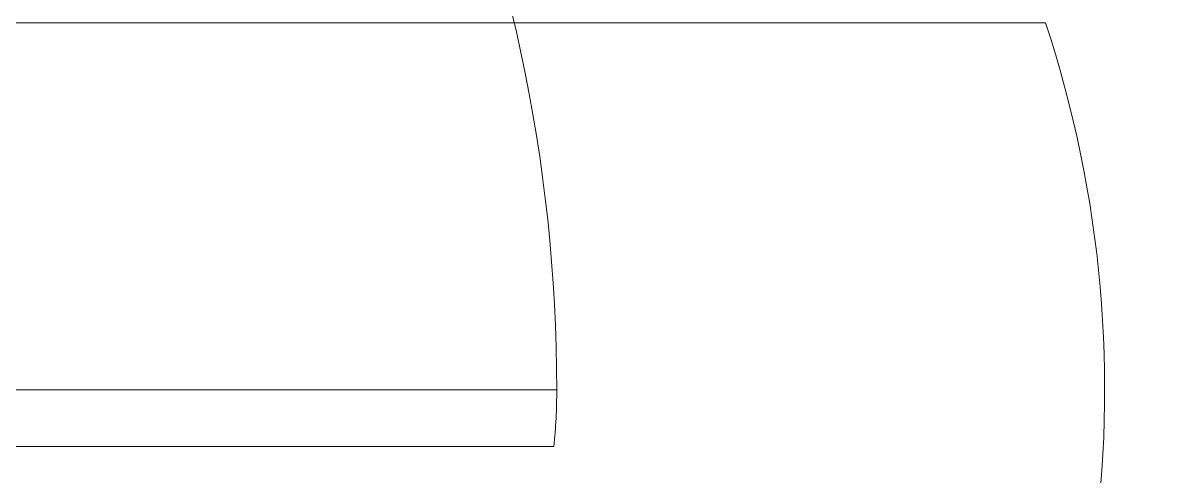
# Model space of a CAD drawing. Header units: millimetres. Extents: x 7939 to 8557, y 3805 to 4021.
# Drawn here: x 8543.64 to 8557.02, y 3916.06 to 3921.4 of the extents above; entities that cross this region are included whole.
import ezdxf

# ---------------------------------------------------------------- set-up
doc = ezdxf.new("R2010")
doc.units = ezdxf.units.MM
doc.layers.add('linea_gruesa', color=1, linetype='Continuous', lineweight=40)

msp = doc.modelspace()

# ---------------------------------------------------------------- linework, layer by layer
at = {"layer": 'linea_gruesa', "linetype": 'Continuous', "lineweight": 15, "extrusion": (-0.253745, -3.38569e-15, 0.967271)}
for p, q in [((8555.674, 3921.396, 138.422), (8537.025, 3921.396, 133.53)), ((8555.674, 3921.396, 138.422), (8537.025, 3921.396, 133.53)), ((8549.922, 3917.072, 136.913), (8536.533, 3917.072, 133.401)), ((8549.922, 3917.072, 136.913), (8536.533, 3917.072, 133.401)), ((8549.89, 3916.405, 136.905), (8535.091, 3916.405, 133.023)), ((8549.89, 3916.405, 136.905), (8535.091, 3916.405, 133.023)), ((8549.89, 3916.405, 136.905), (8535.413, 3916.405, 133.107)), ((8536.058, 3916.405, 133.276), (8549.89, 3916.405, 136.905))]:
    msp.add_line(p, q, dxfattribs=at)
for centre, radius, start, end in [((-3917.072, 8286.501, -2037.069), 18.333, 90, 139.7858), ((-3917.072, 8286.501, -2037.069), 18.333, 90, 139.7858), ((-3917.072, 8286.501, -2037.069), 18.333, 90, 139.7858), ((-3917.072, 8286.501, -2037.069), 18.333, 90, 139.7858), ((-3917.072, 8286.501, -2037.069), 18.333, 90, 139.7858), ((-3917.072, 8286.501, -2037.069), 18.333, 90, 139.7858), ((-3917.072, 8286.501, -2037.069), 18.333, 90, 139.7858), ((-3917.072, 8286.501, -2037.069), 18.333, 90, 139.7858), ((-3917.072, 8286.501, -2037.069), 18.333, 90, 139.7858), ((-3917.072, 8286.501, -2037.069), 18.333, 90, 139.7858), ((-3917.072, 8286.501, -2037.069), 18.333, 90, 139.7858), ((-3917.072, 8298.167, -2037.069), 13.333, 360, 108.9246), ((-3917.072, 8298.167, -2037.069), 13.333, 360, 108.9246), ((-3917.072, 8298.167, -2037.069), 6.667, 84.2608, 90), ((-3917.072, 8298.167, -2037.069), 6.667, 84.2608, 90), ((-3917.072, 8298.167, -2037.069), 6.667, 84.2608, 90), ((-3917.072, 8298.167, -2037.069), 6.667, 84.2608, 90), ((-3917.072, 8298.167, -2037.069), 6.667, 84.2608, 90), ((-3917.072, 8298.167, -2037.069), 6.667, 84.2608, 90), ((-3917.072, 8298.167, -2037.069), 6.667, 84.2608, 90), ((-3917.072, 8298.167, -2037.069), 6.667, 84.2608, 90), ((-3917.072, 8298.167, -2037.069), 6.667, 84.2608, 90), ((-3917.072, 8298.167, -2037.069), 6.667, 84.2608, 90), ((-3917.072, 8298.167, -2037.069), 6.667, 84.2608, 90)]:
    msp.add_arc(centre, radius, start, end, dxfattribs=at)

doc.saveas('drawing.dxf')
